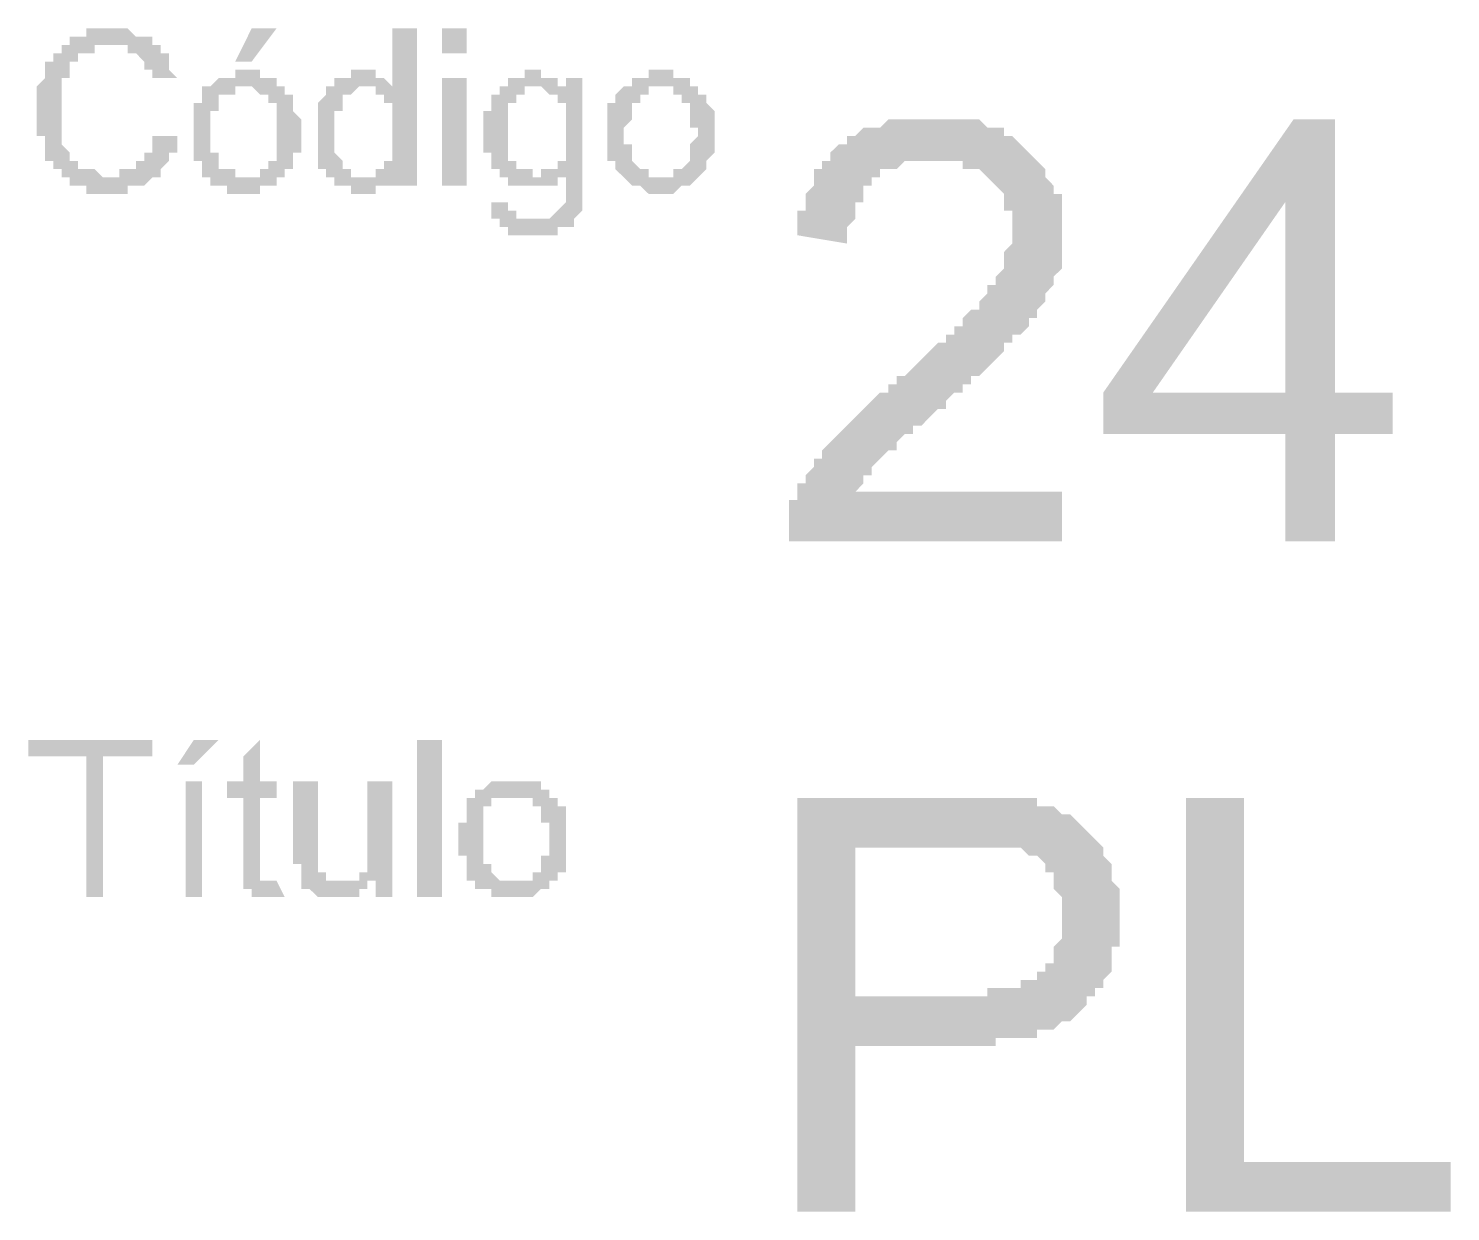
# Model space of a CAD drawing. Header units: inches. Extents: x 17 to 643, y -49 to 16.
# Drawn here: x 624.477 to 625.829, y -49.118 to -47.994 of the extents above; entities that cross this region are included whole.
import ezdxf

# ---------------------------------------------------------------- set-up
doc = ezdxf.new("R2010")
doc.units = ezdxf.units.IN
doc.header["$MEASUREMENT"] = 0
doc.layers.add('PDF_Rellenos sólidos', color=7, linetype='Continuous')

msp = doc.modelspace()

# ---------------------------------------------------------------- hatches: boundary and pattern name
at = {"layer": 'PDF_Rellenos sólidos', "transparency": 33554559}
for points in [[(624.5945, -48.0957), (624.6181, -48.0957), (624.6181, -48.1036), (624.6181, -48.1036), (624.6181, -48.1036), (624.6181, -48.1114), (624.6102, -48.1114), (624.6102, -48.1114), (624.6102, -48.1114), (624.6102, -48.1193), (624.6102, -48.1193), (624.6102, -48.1193), (624.6102, -48.1193), (624.6102, -48.1193), (624.6023, -48.1272), (624.6023, -48.1272), (624.6023, -48.1272), (624.6023, -48.1272), (624.6023, -48.1272), (624.6023, -48.135), (624.5945, -48.135), (624.5945, -48.135), (624.5945, -48.135), (624.5945, -48.135), (624.5945, -48.135), (624.5945, -48.135), (624.5866, -48.1429), (624.5866, -48.1429), (624.5866, -48.1429), (624.5866, -48.1429), (624.5866, -48.1429), (624.5788, -48.1429), (624.5788, -48.1429), (624.5788, -48.1429), (624.5788, -48.1429), (624.5709, -48.1429), (624.5709, -48.1507), (624.5709, -48.1507), (624.5709, -48.1507), (624.563, -48.1507), (624.563, -48.1507), (624.563, -48.1507), (624.5552, -48.1507), (624.5552, -48.1507), (624.5552, -48.1507), (624.5552, -48.1507), (624.5473, -48.1507), (624.5473, -48.1507), (624.5473, -48.1507), (624.5473, -48.1507), (624.5395, -48.1507), (624.5395, -48.1507), (624.5395, -48.1507), (624.5316, -48.1507), (624.5316, -48.1429), (624.5316, -48.1429), (624.5316, -48.1429), (624.5237, -48.1429), (624.5237, -48.1429), (624.5237, -48.1429), (624.5237, -48.1429), (624.5237, -48.1429), (624.5159, -48.1429), (624.5159, -48.1429), (624.5159, -48.1429), (624.5159, -48.135), (624.5159, -48.135), (624.508, -48.135), (624.508, -48.135), (624.508, -48.135), (624.508, -48.135), (624.508, -48.1272), (624.5002, -48.1272), (624.5002, -48.1272), (624.5002, -48.1272), (624.5002, -48.1272), (624.5002, -48.1193), (624.5002, -48.1193), (624.5002, -48.1193), (624.4923, -48.1193), (624.4923, -48.1114), (624.4923, -48.1114), (624.4923, -48.1114), (624.4923, -48.1114), (624.4923, -48.1036), (624.4923, -48.1036), (624.4923, -48.1036), (624.4923, -48.1036), (624.4923, -48.0957), (624.4844, -48.0957), (624.4844, -48.0957), (624.4844, -48.0957), (624.4844, -48.0878), (624.4844, -48.0878), (624.4844, -48.0878), (624.4844, -48.0878), (624.4844, -48.08), (624.4844, -48.08), (624.4844, -48.08), (624.4844, -48.08), (624.4844, -48.0721), (624.4844, -48.0721), (624.4844, -48.0721), (624.4844, -48.0721), (624.4844, -48.0643), (624.4844, -48.0643), (624.4844, -48.0643), (624.4844, -48.0564), (624.4844, -48.0564), (624.4844, -48.0564), (624.4844, -48.0564), (624.4844, -48.0485), (624.4844, -48.0485), (624.4844, -48.0485), (624.4844, -48.0485), (624.4923, -48.0407), (624.4923, -48.0407), (624.4923, -48.0407), (624.4923, -48.0407), (624.4923, -48.0328), (624.4923, -48.0328), (624.4923, -48.0328), (624.4923, -48.0328), (624.4923, -48.0328), (624.4923, -48.025), (624.4923, -48.025), (624.5002, -48.025), (624.5002, -48.025), (624.5002, -48.0171), (624.5002, -48.0171), (624.5002, -48.0171), (624.5002, -48.0171), (624.508, -48.0171), (624.508, -48.0092), (624.508, -48.0092), (624.508, -48.0092), (624.508, -48.0092), (624.5159, -48.0092), (624.5159, -48.0092), (624.5159, -48.0092), (624.5159, -48.0014), (624.5159, -48.0014), (624.5237, -48.0014), (624.5237, -48.0014), (624.5237, -48.0014), (624.5237, -48.0014), (624.5316, -48.0014), (624.5316, -48.0014), (624.5316, -48.0014), (624.5316, -47.9935), (624.5395, -47.9935), (624.5395, -47.9935), (624.5395, -47.9935), (624.5395, -47.9935), (624.5473, -47.9935), (624.5473, -47.9935), (624.5473, -47.9935), (624.5473, -47.9935), (624.5552, -47.9935), (624.5552, -47.9935), (624.5552, -47.9935), (624.5552, -47.9935), (624.563, -47.9935), (624.563, -47.9935), (624.563, -47.9935), (624.563, -47.9935), (624.5709, -47.9935), (624.5709, -47.9935), (624.5709, -47.9935), (624.5709, -47.9935), (624.5788, -48.0014), (624.5788, -48.0014), (624.5788, -48.0014), (624.5788, -48.0014), (624.5866, -48.0014), (624.5866, -48.0014), (624.5866, -48.0014), (624.5866, -48.0014), (624.5945, -48.0014), (624.5945, -48.0092), (624.5945, -48.0092), (624.5945, -48.0092), (624.5945, -48.0092), (624.5945, -48.0092), (624.6023, -48.0092), (624.6023, -48.0092), (624.6023, -48.0171), (624.6023, -48.0171), (624.6023, -48.0171), (624.6023, -48.0171), (624.6102, -48.0171), (624.6102, -48.025), (624.6102, -48.025), (624.6102, -48.025), (624.6102, -48.025), (624.6102, -48.0328), (624.6102, -48.0328), (624.6102, -48.0328), (624.6102, -48.0328), (624.6181, -48.0407), (624.6181, -48.0407), (624.5945, -48.0407), (624.5945, -48.0407), (624.5945, -48.0407), (624.5945, -48.0328), (624.5945, -48.0328), (624.5945, -48.0328), (624.5866, -48.0328), (624.5866, -48.025), (624.5866, -48.025), (624.5866, -48.025), (624.5866, -48.025), (624.5866, -48.025), (624.5788, -48.0171), (624.5788, -48.0171), (624.5788, -48.0171), (624.5788, -48.0171), (624.5788, -48.0171), (624.5788, -48.0171), (624.5709, -48.0171), (624.5709, -48.0171), (624.5709, -48.0171), (624.5709, -48.0092), (624.563, -48.0092), (624.563, -48.0092), (624.563, -48.0092), (624.563, -48.0092), (624.5552, -48.0092), (624.5552, -48.0092), (624.5552, -48.0092), (624.5473, -48.0092), (624.5473, -48.0092), (624.5473, -48.0092), (624.5473, -48.0092), (624.5395, -48.0092), (624.5395, -48.0171), (624.5395, -48.0171), (624.5395, -48.0171), (624.5316, -48.0171), (624.5316, -48.0171), (624.5316, -48.0171), (624.5316, -48.0171), (624.5237, -48.0171), (624.5237, -48.0171), (624.5237, -48.0171), (624.5237, -48.025), (624.5237, -48.025), (624.5237, -48.025), (624.5159, -48.025), (624.5159, -48.025), (624.5159, -48.0328), (624.5159, -48.0328), (624.5159, -48.0328), (624.5159, -48.0328), (624.5159, -48.0407), (624.508, -48.0407), (624.508, -48.0407), (624.508, -48.0407), (624.508, -48.0407), (624.508, -48.0485), (624.508, -48.0485), (624.508, -48.0485), (624.508, -48.0485), (624.508, -48.0564), (624.508, -48.0564), (624.508, -48.0564), (624.508, -48.0564), (624.508, -48.0643), (624.508, -48.0643), (624.508, -48.0643), (624.508, -48.0721), (624.508, -48.0721), (624.508, -48.0721), (624.508, -48.0721), (624.508, -48.08), (624.508, -48.08), (624.508, -48.08), (624.508, -48.0878), (624.508, -48.0878), (624.508, -48.0878), (624.508, -48.0878), (624.508, -48.0957), (624.508, -48.0957), (624.508, -48.0957), (624.508, -48.0957), (624.508, -48.1036), (624.508, -48.1036), (624.508, -48.1036), (624.508, -48.1036), (624.508, -48.1036), (624.5159, -48.1114), (624.5159, -48.1114), (624.5159, -48.1114), (624.5159, -48.1114), (624.5159, -48.1114), (624.5159, -48.1193), (624.5159, -48.1193), (624.5237, -48.1193), (624.5237, -48.1193), (624.5237, -48.1193), (624.5237, -48.1272), (624.5237, -48.1272), (624.5316, -48.1272), (624.5316, -48.1272), (624.5316, -48.1272), (624.5316, -48.1272), (624.5395, -48.1272), (624.5395, -48.1272), (624.5395, -48.1272), (624.5395, -48.1272), (624.5473, -48.135), (624.5473, -48.135), (624.5473, -48.135), (624.5473, -48.135), (624.5552, -48.135), (624.5552, -48.135), (624.5552, -48.135), (624.5552, -48.135), (624.563, -48.135), (624.563, -48.135), (624.563, -48.1272), (624.563, -48.1272), (624.5709, -48.1272), (624.5709, -48.1272), (624.5709, -48.1272), (624.5709, -48.1272), (624.5788, -48.1272), (624.5788, -48.1272), (624.5788, -48.1272), (624.5788, -48.1272), (624.5788, -48.1193), (624.5866, -48.1193), (624.5866, -48.1193), (624.5866, -48.1193), (624.5866, -48.1193), (624.5866, -48.1193), (624.5866, -48.1114), (624.5866, -48.1114), (624.5945, -48.1114), (624.5945, -48.1114), (624.5945, -48.1036), (624.5945, -48.1036), (624.5945, -48.1036), (624.5945, -48.1036), (624.5945, -48.0957), (624.5945, -48.0957), (624.5945, -48.0957), (624.5945, -48.0957)], [(625.4591, -48.4337), (625.4591, -48.4809), (625.1997, -48.4809), (625.1997, -48.473), (625.1997, -48.4651), (625.1997, -48.4573), (625.1997, -48.4573), (625.1997, -48.4494), (625.1997, -48.4416), (625.1997, -48.4416), (625.2076, -48.4416), (625.2076, -48.4337), (625.2076, -48.4258), (625.2154, -48.4258), (625.2154, -48.418), (625.2154, -48.418), (625.2233, -48.4101), (625.2233, -48.4023), (625.2311, -48.4023), (625.2311, -48.3944), (625.2311, -48.3944), (625.239, -48.3865), (625.239, -48.3865), (625.239, -48.3865), (625.2469, -48.3787), (625.2469, -48.3787), (625.2547, -48.3708), (625.2547, -48.3708), (625.2626, -48.363), (625.2626, -48.363), (625.2704, -48.3551), (625.2704, -48.3551), (625.2783, -48.3472), (625.2783, -48.3472), (625.2862, -48.3394), (625.294, -48.3394), (625.294, -48.3315), (625.3019, -48.3315), (625.3019, -48.3237), (625.3097, -48.3237), (625.3176, -48.3158), (625.3255, -48.3079), (625.3255, -48.3079), (625.3333, -48.3001), (625.3333, -48.3001), (625.3412, -48.2922), (625.349, -48.2922), (625.349, -48.2844), (625.3569, -48.2844), (625.3569, -48.2765), (625.3648, -48.2765), (625.3648, -48.2686), (625.3648, -48.2686), (625.3726, -48.2608), (625.3726, -48.2608), (625.3805, -48.2608), (625.3805, -48.2529), (625.3805, -48.2529), (625.3883, -48.2451), (625.3883, -48.2451), (625.3883, -48.2372), (625.3962, -48.2372), (625.3962, -48.2293), (625.4041, -48.2215), (625.4041, -48.2215), (625.4041, -48.2136), (625.4041, -48.2058), (625.4041, -48.2058), (625.4119, -48.1979), (625.4119, -48.1979), (625.4119, -48.19), (625.4119, -48.19), (625.4119, -48.1822), (625.4119, -48.1743), (625.4119, -48.1665), (625.4041, -48.1665), (625.4041, -48.1586), (625.4041, -48.1586), (625.4041, -48.1507), (625.3962, -48.1429), (625.3962, -48.1429), (625.3883, -48.135), (625.3883, -48.135), (625.3883, -48.135), (625.3805, -48.1272), (625.3805, -48.1272), (625.3726, -48.1272), (625.3648, -48.1272), (625.3648, -48.1193), (625.3569, -48.1193), (625.349, -48.1193), (625.349, -48.1193), (625.3412, -48.1193), (625.3333, -48.1193), (625.3255, -48.1193), (625.3255, -48.1193), (625.3176, -48.1193), (625.3097, -48.1193), (625.3097, -48.1193), (625.3019, -48.1272), (625.294, -48.1272), (625.294, -48.1272), (625.2862, -48.1272), (625.2862, -48.135), (625.2783, -48.135), (625.2783, -48.1429), (625.2783, -48.1429), (625.2704, -48.1429), (625.2704, -48.1507), (625.2704, -48.1586), (625.2626, -48.1586), (625.2626, -48.1665), (625.2626, -48.1665), (625.2626, -48.1743), (625.2547, -48.1822), (625.2547, -48.19), (625.2547, -48.19), (625.2547, -48.1979), (625.2076, -48.19), (625.2076, -48.19), (625.2076, -48.1822), (625.2076, -48.1743), (625.2076, -48.1665), (625.2154, -48.1665), (625.2154, -48.1586), (625.2154, -48.1507), (625.2154, -48.1507), (625.2233, -48.1429), (625.2233, -48.135), (625.2233, -48.135), (625.2233, -48.1272), (625.2311, -48.1272), (625.2311, -48.1193), (625.239, -48.1193), (625.239, -48.1114), (625.239, -48.1114), (625.2469, -48.1036), (625.2469, -48.1036), (625.2547, -48.1036), (625.2547, -48.0957), (625.2626, -48.0957), (625.2626, -48.0957), (625.2704, -48.0878), (625.2783, -48.0878), (625.2783, -48.0878), (625.2862, -48.0878), (625.294, -48.08), (625.294, -48.08), (625.3019, -48.08), (625.3097, -48.08), (625.3097, -48.08), (625.3176, -48.08), (625.3255, -48.08), (625.3333, -48.08), (625.3333, -48.08), (625.3412, -48.08), (625.349, -48.08), (625.3569, -48.08), (625.3569, -48.08), (625.3648, -48.08), (625.3726, -48.08), (625.3805, -48.08), (625.3805, -48.08), (625.3883, -48.0878), (625.3883, -48.0878), (625.3962, -48.0878), (625.4041, -48.0878), (625.4041, -48.0957), (625.4119, -48.0957), (625.4119, -48.0957), (625.4198, -48.1036), (625.4198, -48.1036), (625.4276, -48.1114), (625.4276, -48.1114), (625.4276, -48.1114), (625.4355, -48.1193), (625.4355, -48.1193), (625.4434, -48.1272), (625.4434, -48.1272), (625.4434, -48.135), (625.4512, -48.1429), (625.4512, -48.1429), (625.4512, -48.1507), (625.4591, -48.1507), (625.4591, -48.1586), (625.4591, -48.1665), (625.4591, -48.1665), (625.4591, -48.1743), (625.4591, -48.1822), (625.4591, -48.19), (625.4591, -48.19), (625.4591, -48.19), (625.4591, -48.1979), (625.4591, -48.2058), (625.4591, -48.2058), (625.4591, -48.2136), (625.4591, -48.2215), (625.4512, -48.2293), (625.4512, -48.2293), (625.4512, -48.2372), (625.4512, -48.2372), (625.4434, -48.2451), (625.4434, -48.2451), (625.4434, -48.2529), (625.4355, -48.2608), (625.4355, -48.2608), (625.4355, -48.2686), (625.4276, -48.2686), (625.4276, -48.2765), (625.4198, -48.2844), (625.4198, -48.2844), (625.4119, -48.2844), (625.4119, -48.2922), (625.4119, -48.2922), (625.4041, -48.2922), (625.4041, -48.3001), (625.4041, -48.3001), (625.3962, -48.3079), (625.3962, -48.3079), (625.3883, -48.3158), (625.3883, -48.3158), (625.3805, -48.3237), (625.3726, -48.3237), (625.3726, -48.3315), (625.3648, -48.3315), (625.3648, -48.3394), (625.3569, -48.3394), (625.349, -48.3472), (625.349, -48.3551), (625.3412, -48.3551), (625.3333, -48.363), (625.3333, -48.363), (625.3255, -48.3708), (625.3176, -48.3708), (625.3176, -48.3787), (625.3097, -48.3787), (625.3019, -48.3865), (625.3019, -48.3865), (625.3019, -48.3944), (625.294, -48.3944), (625.294, -48.3944), (625.2862, -48.4023), (625.2862, -48.4023), (625.2862, -48.4023), (625.2783, -48.4101), (625.2783, -48.4101), (625.2783, -48.418), (625.2704, -48.418), (625.2704, -48.4258), (625.2626, -48.4337), (625.2626, -48.4337)], [(624.5316, -48.8188), (624.5316, -48.6852), (624.4766, -48.6852), (624.4766, -48.6695), (624.5945, -48.6695), (624.5945, -48.6852), (624.5473, -48.6852), (624.5473, -48.8188)], [(624.7124, -48.8031), (624.7202, -48.8188), (624.7124, -48.8188), (624.7124, -48.8188), (624.7124, -48.8188), (624.7045, -48.8188), (624.7045, -48.8188), (624.7045, -48.8188), (624.7045, -48.8188), (624.6967, -48.8188), (624.6967, -48.8188), (624.6967, -48.8188), (624.6967, -48.8188), (624.6888, -48.8188), (624.6888, -48.8188), (624.6888, -48.8188), (624.6888, -48.8188), (624.6888, -48.811), (624.6809, -48.811), (624.6809, -48.811), (624.6809, -48.811), (624.6809, -48.811), (624.6809, -48.811), (624.6809, -48.8031), (624.6809, -48.8031), (624.6809, -48.8031), (624.6809, -48.8031), (624.6809, -48.8031), (624.6809, -48.7953), (624.6809, -48.7953), (624.6809, -48.7953), (624.6809, -48.7874), (624.6809, -48.7874), (624.6809, -48.7874), (624.6809, -48.7245), (624.6652, -48.7245), (624.6652, -48.7088), (624.6809, -48.7088), (624.6809, -48.6852), (624.6967, -48.6695), (624.6967, -48.7088), (624.7124, -48.7088), (624.7124, -48.7245), (624.6967, -48.7245), (624.6967, -48.7874), (624.6967, -48.7874), (624.6967, -48.7953), (624.6967, -48.7953), (624.6967, -48.7953), (624.6967, -48.7953), (624.6967, -48.7953), (624.6967, -48.8031), (624.6967, -48.8031), (624.7045, -48.8031), (624.7045, -48.8031), (624.7045, -48.8031), (624.7045, -48.8031), (624.7045, -48.8031), (624.7124, -48.8031), (624.7124, -48.8031), (624.7124, -48.8031)], [(624.8067, -48.8188), (624.8067, -48.8031), (624.7988, -48.8031), (624.7988, -48.8031), (624.7988, -48.8031), (624.7988, -48.811), (624.7988, -48.811), (624.791, -48.811), (624.791, -48.811), (624.791, -48.811), (624.791, -48.811), (624.791, -48.8188), (624.7831, -48.8188), (624.7831, -48.8188), (624.7831, -48.8188), (624.7831, -48.8188), (624.7753, -48.8188), (624.7753, -48.8188), (624.7753, -48.8188), (624.7753, -48.8188), (624.7674, -48.8188), (624.7674, -48.8188), (624.7674, -48.8188), (624.7674, -48.8188), (624.7674, -48.8188), (624.7595, -48.8188), (624.7595, -48.8188), (624.7595, -48.8188), (624.7595, -48.8188), (624.7517, -48.8188), (624.7517, -48.8188), (624.7517, -48.8188), (624.7517, -48.8188), (624.7438, -48.811), (624.7438, -48.811), (624.7438, -48.811), (624.7438, -48.811), (624.7438, -48.811), (624.736, -48.811), (624.736, -48.8031), (624.736, -48.8031), (624.736, -48.8031), (624.736, -48.8031), (624.736, -48.8031), (624.736, -48.7953), (624.736, -48.7953), (624.736, -48.7953), (624.736, -48.7953), (624.736, -48.7953), (624.736, -48.7874), (624.7281, -48.7874), (624.7281, -48.7874), (624.7281, -48.7874), (624.7281, -48.7795), (624.7281, -48.7795), (624.7281, -48.7795), (624.7281, -48.7795), (624.7281, -48.7088), (624.7517, -48.7088), (624.7517, -48.7717), (624.7517, -48.7717), (624.7517, -48.7717), (624.7517, -48.7795), (624.7517, -48.7795), (624.7517, -48.7795), (624.7517, -48.7874), (624.7517, -48.7874), (624.7517, -48.7874), (624.7517, -48.7874), (624.7517, -48.7874), (624.7517, -48.7874), (624.7517, -48.7953), (624.7517, -48.7953), (624.7517, -48.7953), (624.7595, -48.7953), (624.7595, -48.7953), (624.7595, -48.8031), (624.7595, -48.8031), (624.7595, -48.8031), (624.7595, -48.8031), (624.7674, -48.8031), (624.7674, -48.8031), (624.7674, -48.8031), (624.7753, -48.8031), (624.7753, -48.8031), (624.7753, -48.8031), (624.7753, -48.8031), (624.7753, -48.8031), (624.7831, -48.8031), (624.7831, -48.8031), (624.7831, -48.8031), (624.7831, -48.8031), (624.791, -48.8031), (624.791, -48.7953), (624.791, -48.7953), (624.791, -48.7953), (624.791, -48.7953), (624.7988, -48.7953), (624.7988, -48.7874), (624.7988, -48.7874), (624.7988, -48.7874), (624.7988, -48.7874), (624.7988, -48.7874), (624.7988, -48.7795), (624.7988, -48.7795), (624.7988, -48.7795), (624.7988, -48.7795), (624.7988, -48.7717), (624.7988, -48.7717), (624.7988, -48.7717), (624.7988, -48.7638), (624.7988, -48.7638), (624.7988, -48.7088), (624.8224, -48.7088), (624.8224, -48.8188)], [(625.577, -49.1175), (625.577, -48.7245), (625.632, -48.7245), (625.632, -49.0704), (625.8285, -49.0704), (625.8285, -49.1175)]]:
    msp.add_hatch(color=256, dxfattribs=at).paths.add_polyline_path(points)
h = msp.add_hatch(color=256, dxfattribs=at)
h.paths.add_polyline_path([(624.6338, -48.0957), (624.6338, -48.0878), (624.6338, -48.0878), (624.6338, -48.0878), (624.6338, -48.08), (624.6338, -48.08), (624.6338, -48.08), (624.6338, -48.08), (624.6338, -48.0721), (624.6338, -48.0721), (624.6338, -48.0721), (624.6338, -48.0643), (624.6338, -48.0643), (624.6338, -48.0643), (624.6416, -48.0643), (624.6416, -48.0643), (624.6416, -48.0564), (624.6416, -48.0564), (624.6416, -48.0564), (624.6416, -48.0564), (624.6416, -48.0564), (624.6416, -48.0485), (624.6495, -48.0485), (624.6495, -48.0485), (624.6495, -48.0485), (624.6495, -48.0485), (624.6495, -48.0485), (624.6495, -48.0485), (624.6574, -48.0407), (624.6574, -48.0407), (624.6574, -48.0407), (624.6574, -48.0407), (624.6574, -48.0407), (624.6652, -48.0407), (624.6652, -48.0407), (624.6652, -48.0407), (624.6652, -48.0407), (624.6731, -48.0407), (624.6731, -48.0328), (624.6731, -48.0328), (624.6731, -48.0328), (624.6809, -48.0328), (624.6809, -48.0328), (624.6809, -48.0328), (624.6888, -48.0328), (624.6888, -48.0328), (624.6888, -48.0328), (624.6888, -48.0328), (624.6967, -48.0328), (624.6967, -48.0407), (624.6967, -48.0407), (624.6967, -48.0407), (624.7045, -48.0407), (624.7045, -48.0407), (624.7045, -48.0407), (624.7045, -48.0407), (624.7124, -48.0407), (624.7124, -48.0407), (624.7124, -48.0407), (624.7124, -48.0485), (624.7124, -48.0485), (624.7202, -48.0485), (624.7202, -48.0485), (624.7202, -48.0485), (624.7202, -48.0485), (624.7202, -48.0564), (624.7202, -48.0564), (624.7281, -48.0564), (624.7281, -48.0564), (624.7281, -48.0564), (624.7281, -48.0643), (624.7281, -48.0643), (624.7281, -48.0643), (624.7281, -48.0643), (624.7281, -48.0721), (624.7281, -48.0721), (624.7281, -48.0721), (624.7281, -48.0721), (624.736, -48.08), (624.736, -48.08), (624.736, -48.08), (624.736, -48.08), (624.736, -48.0878), (624.736, -48.0878), (624.736, -48.0878), (624.736, -48.0878), (624.736, -48.0957), (624.736, -48.0957), (624.736, -48.0957), (624.736, -48.1036), (624.736, -48.1036), (624.736, -48.1036), (624.736, -48.1036), (624.736, -48.1114), (624.7281, -48.1114), (624.7281, -48.1114), (624.7281, -48.1114), (624.7281, -48.1193), (624.7281, -48.1193), (624.7281, -48.1193), (624.7281, -48.1193), (624.7281, -48.1272), (624.7281, -48.1272), (624.7281, -48.1272), (624.7281, -48.1272), (624.7281, -48.1272), (624.7202, -48.1272), (624.7202, -48.135), (624.7202, -48.135), (624.7202, -48.135), (624.7202, -48.135), (624.7124, -48.135), (624.7124, -48.1429), (624.7124, -48.1429), (624.7124, -48.1429), (624.7124, -48.1429), (624.7045, -48.1429), (624.7045, -48.1429), (624.7045, -48.1429), (624.7045, -48.1429), (624.6967, -48.1429), (624.6967, -48.1507), (624.6967, -48.1507), (624.6967, -48.1507), (624.6888, -48.1507), (624.6888, -48.1507), (624.6888, -48.1507), (624.6888, -48.1507), (624.6809, -48.1507), (624.6809, -48.1507), (624.6809, -48.1507), (624.6809, -48.1507), (624.6731, -48.1507), (624.6731, -48.1507), (624.6731, -48.1507), (624.6731, -48.1507), (624.6652, -48.1507), (624.6652, -48.1429), (624.6652, -48.1429), (624.6652, -48.1429), (624.6574, -48.1429), (624.6574, -48.1429), (624.6574, -48.1429), (624.6574, -48.1429), (624.6574, -48.1429), (624.6495, -48.1429), (624.6495, -48.135), (624.6495, -48.135), (624.6495, -48.135), (624.6495, -48.135), (624.6416, -48.135), (624.6416, -48.135), (624.6416, -48.1272), (624.6416, -48.1272), (624.6416, -48.1272), (624.6416, -48.1272), (624.6416, -48.1272), (624.6416, -48.1193), (624.6338, -48.1193), (624.6338, -48.1193), (624.6338, -48.1193), (624.6338, -48.1114), (624.6338, -48.1114), (624.6338, -48.1114), (624.6338, -48.1114), (624.6338, -48.1036), (624.6338, -48.1036), (624.6338, -48.1036), (624.6338, -48.1036), (624.6338, -48.0957), (624.6338, -48.0957), (624.6338, -48.0957), (624.6338, -48.0957)], flags=0)
h.paths.add_polyline_path([(624.6495, -48.0957), (624.6495, -48.0957), (624.6495, -48.0957), (624.6495, -48.1036), (624.6495, -48.1036), (624.6495, -48.1036), (624.6495, -48.1036), (624.6495, -48.1114), (624.6495, -48.1114), (624.6574, -48.1114), (624.6574, -48.1114), (624.6574, -48.1193), (624.6574, -48.1193), (624.6574, -48.1193), (624.6574, -48.1193), (624.6574, -48.1193), (624.6574, -48.1272), (624.6574, -48.1272), (624.6652, -48.1272), (624.6652, -48.1272), (624.6652, -48.1272), (624.6652, -48.1272), (624.6652, -48.1272), (624.6731, -48.1272), (624.6731, -48.135), (624.6731, -48.135), (624.6731, -48.135), (624.6809, -48.135), (624.6809, -48.135), (624.6809, -48.135), (624.6809, -48.135), (624.6888, -48.135), (624.6888, -48.135), (624.6888, -48.135), (624.6888, -48.135), (624.6967, -48.135), (624.6967, -48.135), (624.6967, -48.1272), (624.6967, -48.1272), (624.6967, -48.1272), (624.7045, -48.1272), (624.7045, -48.1272), (624.7045, -48.1272), (624.7045, -48.1272), (624.7045, -48.1193), (624.7045, -48.1193), (624.7124, -48.1193), (624.7124, -48.1193), (624.7124, -48.1193), (624.7124, -48.1114), (624.7124, -48.1114), (624.7124, -48.1114), (624.7124, -48.1114), (624.7124, -48.1036), (624.7124, -48.1036), (624.7124, -48.1036), (624.7124, -48.1036), (624.7124, -48.0957), (624.7124, -48.0957), (624.7124, -48.0957), (624.7124, -48.0878), (624.7124, -48.0878), (624.7124, -48.0878), (624.7124, -48.0878), (624.7124, -48.08), (624.7124, -48.08), (624.7124, -48.08), (624.7124, -48.0721), (624.7124, -48.0721), (624.7124, -48.0721), (624.7124, -48.0721), (624.7124, -48.0721), (624.7124, -48.0643), (624.7124, -48.0643), (624.7045, -48.0643), (624.7045, -48.0643), (624.7045, -48.0643), (624.7045, -48.0564), (624.7045, -48.0564), (624.7045, -48.0564), (624.6967, -48.0564), (624.6967, -48.0564), (624.6967, -48.0564), (624.6967, -48.0564), (624.6888, -48.0485), (624.6888, -48.0485), (624.6888, -48.0485), (624.6888, -48.0485), (624.6809, -48.0485), (624.6809, -48.0485), (624.6809, -48.0485), (624.6809, -48.0485), (624.6731, -48.0485), (624.6731, -48.0485), (624.6731, -48.0564), (624.6731, -48.0564), (624.6731, -48.0564), (624.6652, -48.0564), (624.6652, -48.0564), (624.6652, -48.0564), (624.6652, -48.0564), (624.6574, -48.0564), (624.6574, -48.0643), (624.6574, -48.0643), (624.6574, -48.0643), (624.6574, -48.0643), (624.6574, -48.0643), (624.6574, -48.0721), (624.6574, -48.0721), (624.6574, -48.0721), (624.6495, -48.0721), (624.6495, -48.0721), (624.6495, -48.08), (624.6495, -48.08), (624.6495, -48.08), (624.6495, -48.0878), (624.6495, -48.0878), (624.6495, -48.0878), (624.6495, -48.0957), (624.6495, -48.0957)], flags=0)
h.paths.add_polyline_path([(624.6731, -48.025), (624.6888, -47.9935), (624.7124, -47.9935), (624.6888, -48.025)], flags=0)
h = msp.add_hatch(color=256, dxfattribs=at)
h.paths.add_polyline_path([(624.8224, -48.1429), (624.8224, -48.135), (624.8224, -48.135), (624.8224, -48.135), (624.8224, -48.135), (624.8224, -48.1429), (624.8224, -48.1429), (624.8146, -48.1429), (624.8146, -48.1429), (624.8146, -48.1429), (624.8146, -48.1429), (624.8146, -48.1429), (624.8067, -48.1429), (624.8067, -48.1507), (624.8067, -48.1507), (624.8067, -48.1507), (624.7988, -48.1507), (624.7988, -48.1507), (624.7988, -48.1507), (624.7988, -48.1507), (624.791, -48.1507), (624.791, -48.1507), (624.791, -48.1507), (624.7831, -48.1507), (624.7831, -48.1507), (624.7831, -48.1507), (624.7831, -48.1429), (624.7753, -48.1429), (624.7753, -48.1429), (624.7753, -48.1429), (624.7753, -48.1429), (624.7753, -48.1429), (624.7753, -48.1429), (624.7674, -48.1429), (624.7674, -48.1429), (624.7674, -48.135), (624.7674, -48.135), (624.7674, -48.135), (624.7595, -48.135), (624.7595, -48.135), (624.7595, -48.1272), (624.7595, -48.1272), (624.7595, -48.1272), (624.7595, -48.1272), (624.7517, -48.1272), (624.7517, -48.1193), (624.7517, -48.1193), (624.7517, -48.1193), (624.7517, -48.1193), (624.7517, -48.1114), (624.7517, -48.1114), (624.7517, -48.1114), (624.7517, -48.1114), (624.7517, -48.1036), (624.7517, -48.1036), (624.7517, -48.1036), (624.7517, -48.1036), (624.7517, -48.0957), (624.7517, -48.0957), (624.7517, -48.0957), (624.7517, -48.0957), (624.7517, -48.0878), (624.7517, -48.0878), (624.7517, -48.0878), (624.7517, -48.08), (624.7517, -48.08), (624.7517, -48.08), (624.7517, -48.08), (624.7517, -48.0721), (624.7517, -48.0721), (624.7517, -48.0721), (624.7517, -48.0721), (624.7517, -48.0643), (624.7517, -48.0643), (624.7517, -48.0643), (624.7517, -48.0643), (624.7517, -48.0643), (624.7595, -48.0564), (624.7595, -48.0564), (624.7595, -48.0564), (624.7595, -48.0564), (624.7595, -48.0485), (624.7595, -48.0485), (624.7595, -48.0485), (624.7674, -48.0485), (624.7674, -48.0485), (624.7674, -48.0485), (624.7674, -48.0407), (624.7674, -48.0407), (624.7753, -48.0407), (624.7753, -48.0407), (624.7753, -48.0407), (624.7753, -48.0407), (624.7831, -48.0407), (624.7831, -48.0407), (624.7831, -48.0407), (624.7831, -48.0328), (624.791, -48.0328), (624.791, -48.0328), (624.791, -48.0328), (624.791, -48.0328), (624.791, -48.0328), (624.7988, -48.0328), (624.7988, -48.0328), (624.7988, -48.0328), (624.8067, -48.0328), (624.8067, -48.0407), (624.8067, -48.0407), (624.8067, -48.0407), (624.8067, -48.0407), (624.8146, -48.0407), (624.8146, -48.0407), (624.8146, -48.0407), (624.8146, -48.0407), (624.8224, -48.0485), (624.8224, -48.0485), (624.8224, -48.0485), (624.8224, -48.0485), (624.8224, -48.0485), (624.8224, -47.9935), (624.846, -47.9935), (624.846, -48.1429)], flags=0)
h.paths.add_polyline_path([(624.7674, -48.0957), (624.7674, -48.0957), (624.7674, -48.0957), (624.7674, -48.1036), (624.7674, -48.1036), (624.7674, -48.1036), (624.7674, -48.1036), (624.7674, -48.1114), (624.7674, -48.1114), (624.7674, -48.1114), (624.7674, -48.1114), (624.7753, -48.1193), (624.7753, -48.1193), (624.7753, -48.1193), (624.7753, -48.1193), (624.7753, -48.1193), (624.7753, -48.1272), (624.7753, -48.1272), (624.7753, -48.1272), (624.7831, -48.1272), (624.7831, -48.1272), (624.7831, -48.1272), (624.7831, -48.1272), (624.7831, -48.135), (624.791, -48.135), (624.791, -48.135), (624.791, -48.135), (624.791, -48.135), (624.7988, -48.135), (624.7988, -48.135), (624.7988, -48.135), (624.7988, -48.135), (624.8067, -48.135), (624.8067, -48.135), (624.8067, -48.135), (624.8067, -48.135), (624.8067, -48.1272), (624.8146, -48.1272), (624.8146, -48.1272), (624.8146, -48.1272), (624.8146, -48.1272), (624.8146, -48.1272), (624.8146, -48.1193), (624.8224, -48.1193), (624.8224, -48.1193), (624.8224, -48.1193), (624.8224, -48.1193), (624.8224, -48.1114), (624.8224, -48.1114), (624.8224, -48.1114), (624.8224, -48.1114), (624.8224, -48.1036), (624.8224, -48.1036), (624.8224, -48.1036), (624.8224, -48.1036), (624.8224, -48.0957), (624.8224, -48.0957), (624.8224, -48.0957), (624.8224, -48.0878), (624.8224, -48.0878), (624.8224, -48.0878), (624.8224, -48.0878), (624.8224, -48.08), (624.8224, -48.08), (624.8224, -48.08), (624.8224, -48.0721), (624.8224, -48.0721), (624.8224, -48.0721), (624.8224, -48.0721), (624.8224, -48.0643), (624.8224, -48.0643), (624.8224, -48.0643), (624.8224, -48.0643), (624.8146, -48.0643), (624.8146, -48.0643), (624.8146, -48.0564), (624.8146, -48.0564), (624.8146, -48.0564), (624.8146, -48.0564), (624.8067, -48.0564), (624.8067, -48.0564), (624.8067, -48.0564), (624.8067, -48.0485), (624.7988, -48.0485), (624.7988, -48.0485), (624.7988, -48.0485), (624.7988, -48.0485), (624.791, -48.0485), (624.791, -48.0485), (624.791, -48.0485), (624.791, -48.0485), (624.7831, -48.0564), (624.7831, -48.0564), (624.7831, -48.0564), (624.7831, -48.0564), (624.7831, -48.0564), (624.7753, -48.0564), (624.7753, -48.0564), (624.7753, -48.0643), (624.7753, -48.0643), (624.7753, -48.0643), (624.7753, -48.0643), (624.7753, -48.0643), (624.7753, -48.0721), (624.7674, -48.0721), (624.7674, -48.0721), (624.7674, -48.0721), (624.7674, -48.0721), (624.7674, -48.08), (624.7674, -48.08), (624.7674, -48.08), (624.7674, -48.0878), (624.7674, -48.0878), (624.7674, -48.0878), (624.7674, -48.0957), (624.7674, -48.0957)], flags=0)
h = msp.add_hatch(color=256, dxfattribs=at)
h.paths.add_polyline_path([(624.9167, -48.1586), (624.9325, -48.1586), (624.9325, -48.1586), (624.9325, -48.1665), (624.9325, -48.1665), (624.9325, -48.1665), (624.9325, -48.1665), (624.9403, -48.1665), (624.9403, -48.1665), (624.9403, -48.1743), (624.9403, -48.1743), (624.9403, -48.1743), (624.9482, -48.1743), (624.9482, -48.1743), (624.9482, -48.1743), (624.9482, -48.1743), (624.956, -48.1743), (624.956, -48.1743), (624.956, -48.1743), (624.956, -48.1743), (624.9639, -48.1743), (624.9639, -48.1743), (624.9639, -48.1743), (624.9718, -48.1743), (624.9718, -48.1743), (624.9718, -48.1743), (624.9718, -48.1743), (624.9718, -48.1743), (624.9796, -48.1665), (624.9796, -48.1665), (624.9796, -48.1665), (624.9796, -48.1665), (624.9796, -48.1665), (624.9796, -48.1665), (624.9875, -48.1586), (624.9875, -48.1586), (624.9875, -48.1586), (624.9875, -48.1586), (624.9875, -48.1586), (624.9875, -48.1507), (624.9875, -48.1507), (624.9875, -48.1507), (624.9875, -48.1507), (624.9875, -48.1429), (624.9875, -48.1429), (624.9875, -48.1429), (624.9875, -48.1429), (624.9875, -48.135), (624.9875, -48.135), (624.9875, -48.135), (624.9875, -48.135), (624.9875, -48.135), (624.9796, -48.135), (624.9796, -48.135), (624.9796, -48.1429), (624.9796, -48.1429), (624.9796, -48.1429), (624.9718, -48.1429), (624.9718, -48.1429), (624.9718, -48.1429), (624.9718, -48.1429), (624.9639, -48.1429), (624.9639, -48.1429), (624.9639, -48.1429), (624.9639, -48.1429), (624.956, -48.1429), (624.956, -48.1429), (624.956, -48.1429), (624.956, -48.1429), (624.9482, -48.1429), (624.9482, -48.1429), (624.9482, -48.1429), (624.9482, -48.1429), (624.9403, -48.1429), (624.9403, -48.1429), (624.9403, -48.1429), (624.9403, -48.1429), (624.9325, -48.1429), (624.9325, -48.1429), (624.9325, -48.1429), (624.9325, -48.135), (624.9325, -48.135), (624.9246, -48.135), (624.9246, -48.135), (624.9246, -48.135), (624.9246, -48.135), (624.9246, -48.1272), (624.9246, -48.1272), (624.9167, -48.1272), (624.9167, -48.1272), (624.9167, -48.1272), (624.9167, -48.1193), (624.9167, -48.1193), (624.9167, -48.1193), (624.9167, -48.1193), (624.9167, -48.1114), (624.9167, -48.1114), (624.9167, -48.1114), (624.9089, -48.1114), (624.9089, -48.1036), (624.9089, -48.1036), (624.9089, -48.1036), (624.9089, -48.1036), (624.9089, -48.0957), (624.9089, -48.0957), (624.9089, -48.0957), (624.9089, -48.0878), (624.9089, -48.0878), (624.9089, -48.0878), (624.9089, -48.0878), (624.9089, -48.08), (624.9089, -48.08), (624.9089, -48.08), (624.9089, -48.08), (624.9089, -48.0721), (624.9167, -48.0721), (624.9167, -48.0721), (624.9167, -48.0721), (624.9167, -48.0643), (624.9167, -48.0643), (624.9167, -48.0643), (624.9167, -48.0643), (624.9167, -48.0643), (624.9167, -48.0564), (624.9167, -48.0564), (624.9167, -48.0564), (624.9246, -48.0564), (624.9246, -48.0485), (624.9246, -48.0485), (624.9246, -48.0485), (624.9246, -48.0485), (624.9246, -48.0485), (624.9325, -48.0485), (624.9325, -48.0407), (624.9325, -48.0407), (624.9325, -48.0407), (624.9325, -48.0407), (624.9403, -48.0407), (624.9403, -48.0407), (624.9403, -48.0407), (624.9403, -48.0407), (624.9482, -48.0407), (624.9482, -48.0328), (624.9482, -48.0328), (624.9482, -48.0328), (624.956, -48.0328), (624.956, -48.0328), (624.956, -48.0328), (624.956, -48.0328), (624.9639, -48.0328), (624.9639, -48.0328), (624.9639, -48.0328), (624.9639, -48.0407), (624.9718, -48.0407), (624.9718, -48.0407), (624.9718, -48.0407), (624.9718, -48.0407), (624.9796, -48.0407), (624.9796, -48.0407), (624.9796, -48.0407), (624.9796, -48.0407), (624.9796, -48.0485), (624.9875, -48.0485), (624.9875, -48.0485), (624.9875, -48.0485), (624.9875, -48.0485), (624.9875, -48.0407), (625.0032, -48.0407), (625.0032, -48.135), (625.0032, -48.135), (625.0032, -48.135), (625.0032, -48.1429), (625.0032, -48.1429), (625.0032, -48.1429), (625.0032, -48.1507), (625.0032, -48.1507), (625.0032, -48.1507), (625.0032, -48.1507), (625.0032, -48.1586), (625.0032, -48.1586), (625.0032, -48.1586), (625.0032, -48.1586), (625.0032, -48.1665), (625.0032, -48.1665), (625.0032, -48.1665), (625.0032, -48.1665), (625.0032, -48.1665), (625.0032, -48.1665), (624.9953, -48.1743), (624.9953, -48.1743), (624.9953, -48.1743), (624.9953, -48.1743), (624.9953, -48.1743), (624.9953, -48.1822), (624.9875, -48.1822), (624.9875, -48.1822), (624.9875, -48.1822), (624.9875, -48.1822), (624.9875, -48.1822), (624.9796, -48.1822), (624.9796, -48.1822), (624.9796, -48.19), (624.9796, -48.19), (624.9796, -48.19), (624.9718, -48.19), (624.9718, -48.19), (624.9718, -48.19), (624.9639, -48.19), (624.9639, -48.19), (624.9639, -48.19), (624.9639, -48.19), (624.956, -48.19), (624.956, -48.19), (624.956, -48.19), (624.956, -48.19), (624.9482, -48.19), (624.9482, -48.19), (624.9482, -48.19), (624.9403, -48.19), (624.9403, -48.19), (624.9403, -48.19), (624.9403, -48.19), (624.9325, -48.19), (624.9325, -48.19), (624.9325, -48.1822), (624.9325, -48.1822), (624.9325, -48.1822), (624.9246, -48.1822), (624.9246, -48.1822), (624.9246, -48.1822), (624.9246, -48.1822), (624.9246, -48.1743), (624.9167, -48.1743), (624.9167, -48.1743), (624.9167, -48.1743), (624.9167, -48.1743), (624.9167, -48.1665), (624.9167, -48.1665), (624.9167, -48.1665), (624.9167, -48.1665), (624.9167, -48.1586), (624.9167, -48.1586), (624.9167, -48.1586), (624.9167, -48.1586)], flags=0)
h.paths.add_polyline_path([(624.9325, -48.0878), (624.9325, -48.0957), (624.9325, -48.0957), (624.9325, -48.0957), (624.9325, -48.1036), (624.9325, -48.1036), (624.9325, -48.1036), (624.9325, -48.1036), (624.9325, -48.1114), (624.9325, -48.1114), (624.9325, -48.1114), (624.9325, -48.1114), (624.9325, -48.1193), (624.9325, -48.1193), (624.9325, -48.1193), (624.9403, -48.1193), (624.9403, -48.1193), (624.9403, -48.1193), (624.9403, -48.1272), (624.9403, -48.1272), (624.9403, -48.1272), (624.9482, -48.1272), (624.9482, -48.1272), (624.9482, -48.1272), (624.9482, -48.1272), (624.956, -48.1272), (624.956, -48.1272), (624.956, -48.135), (624.956, -48.135), (624.9639, -48.135), (624.9639, -48.1272), (624.9639, -48.1272), (624.9639, -48.1272), (624.9718, -48.1272), (624.9718, -48.1272), (624.9718, -48.1272), (624.9718, -48.1272), (624.9796, -48.1272), (624.9796, -48.1272), (624.9796, -48.1193), (624.9796, -48.1193), (624.9796, -48.1193), (624.9796, -48.1193), (624.9796, -48.1193), (624.9875, -48.1193), (624.9875, -48.1114), (624.9875, -48.1114), (624.9875, -48.1114), (624.9875, -48.1114), (624.9875, -48.1036), (624.9875, -48.1036), (624.9875, -48.1036), (624.9875, -48.1036), (624.9875, -48.0957), (624.9875, -48.0957), (624.9875, -48.0957), (624.9875, -48.0878), (624.9875, -48.0878), (624.9875, -48.0878), (624.9875, -48.08), (624.9875, -48.08), (624.9875, -48.08), (624.9875, -48.08), (624.9875, -48.0721), (624.9875, -48.0721), (624.9875, -48.0721), (624.9875, -48.0721), (624.9875, -48.0643), (624.9875, -48.0643), (624.9796, -48.0643), (624.9796, -48.0643), (624.9796, -48.0643), (624.9796, -48.0643), (624.9796, -48.0564), (624.9796, -48.0564), (624.9718, -48.0564), (624.9718, -48.0564), (624.9718, -48.0564), (624.9718, -48.0564), (624.9718, -48.0564), (624.9639, -48.0485), (624.9639, -48.0485), (624.9639, -48.0485), (624.9639, -48.0485), (624.956, -48.0485), (624.956, -48.0485), (624.956, -48.0485), (624.956, -48.0485), (624.9482, -48.0485), (624.9482, -48.0564), (624.9482, -48.0564), (624.9482, -48.0564), (624.9403, -48.0564), (624.9403, -48.0564), (624.9403, -48.0564), (624.9403, -48.0564), (624.9403, -48.0643), (624.9403, -48.0643), (624.9325, -48.0643), (624.9325, -48.0643), (624.9325, -48.0643), (624.9325, -48.0721), (624.9325, -48.0721), (624.9325, -48.0721), (624.9325, -48.0721), (624.9325, -48.0721), (624.9325, -48.08), (624.9325, -48.08), (624.9325, -48.08), (624.9325, -48.0878), (624.9325, -48.0878), (624.9325, -48.0878), (624.9325, -48.0878)], flags=0)
h = msp.add_hatch(color=256, dxfattribs=at)
h.paths.add_polyline_path([(625.0268, -48.0957), (625.0268, -48.0878), (625.0268, -48.0878), (625.0268, -48.0878), (625.0268, -48.08), (625.0268, -48.08), (625.0268, -48.08), (625.0268, -48.08), (625.0268, -48.0721), (625.0268, -48.0721), (625.0268, -48.0721), (625.0268, -48.0643), (625.0346, -48.0643), (625.0346, -48.0643), (625.0346, -48.0643), (625.0346, -48.0643), (625.0346, -48.0564), (625.0346, -48.0564), (625.0346, -48.0564), (625.0346, -48.0564), (625.0346, -48.0564), (625.0425, -48.0485), (625.0425, -48.0485), (625.0425, -48.0485), (625.0425, -48.0485), (625.0425, -48.0485), (625.0425, -48.0485), (625.0504, -48.0485), (625.0504, -48.0407), (625.0504, -48.0407), (625.0504, -48.0407), (625.0504, -48.0407), (625.0582, -48.0407), (625.0582, -48.0407), (625.0582, -48.0407), (625.0582, -48.0407), (625.0661, -48.0407), (625.0661, -48.0407), (625.0661, -48.0328), (625.0661, -48.0328), (625.0739, -48.0328), (625.0739, -48.0328), (625.0739, -48.0328), (625.0739, -48.0328), (625.0818, -48.0328), (625.0818, -48.0328), (625.0818, -48.0328), (625.0897, -48.0328), (625.0897, -48.0328), (625.0897, -48.0407), (625.0897, -48.0407), (625.0975, -48.0407), (625.0975, -48.0407), (625.0975, -48.0407), (625.0975, -48.0407), (625.1054, -48.0407), (625.1054, -48.0407), (625.1054, -48.0407), (625.1054, -48.0407), (625.1054, -48.0485), (625.1132, -48.0485), (625.1132, -48.0485), (625.1132, -48.0485), (625.1132, -48.0485), (625.1132, -48.0485), (625.1132, -48.0564), (625.1211, -48.0564), (625.1211, -48.0564), (625.1211, -48.0564), (625.1211, -48.0564), (625.1211, -48.0643), (625.1211, -48.0643), (625.1211, -48.0643), (625.1211, -48.0643), (625.129, -48.0721), (625.129, -48.0721), (625.129, -48.0721), (625.129, -48.0721), (625.129, -48.08), (625.129, -48.08), (625.129, -48.08), (625.129, -48.08), (625.129, -48.0878), (625.129, -48.0878), (625.129, -48.0878), (625.129, -48.0878), (625.129, -48.0957), (625.129, -48.0957), (625.129, -48.0957), (625.129, -48.1036), (625.129, -48.1036), (625.129, -48.1036), (625.129, -48.1036), (625.129, -48.1114), (625.129, -48.1114), (625.129, -48.1114), (625.129, -48.1114), (625.1211, -48.1193), (625.1211, -48.1193), (625.1211, -48.1193), (625.1211, -48.1193), (625.1211, -48.1272), (625.1211, -48.1272), (625.1211, -48.1272), (625.1211, -48.1272), (625.1211, -48.1272), (625.1211, -48.1272), (625.1132, -48.135), (625.1132, -48.135), (625.1132, -48.135), (625.1132, -48.135), (625.1132, -48.135), (625.1054, -48.1429), (625.1054, -48.1429), (625.1054, -48.1429), (625.1054, -48.1429), (625.1054, -48.1429), (625.0975, -48.1429), (625.0975, -48.1429), (625.0975, -48.1429), (625.0975, -48.1429), (625.0897, -48.1507), (625.0897, -48.1507), (625.0897, -48.1507), (625.0897, -48.1507), (625.0818, -48.1507), (625.0818, -48.1507), (625.0818, -48.1507), (625.0818, -48.1507), (625.0739, -48.1507), (625.0739, -48.1507), (625.0739, -48.1507), (625.0739, -48.1507), (625.0661, -48.1507), (625.0661, -48.1507), (625.0661, -48.1507), (625.0661, -48.1507), (625.0582, -48.1429), (625.0582, -48.1429), (625.0582, -48.1429), (625.0582, -48.1429), (625.0504, -48.1429), (625.0504, -48.1429), (625.0504, -48.1429), (625.0504, -48.1429), (625.0504, -48.1429), (625.0425, -48.135), (625.0425, -48.135), (625.0425, -48.135), (625.0425, -48.135), (625.0425, -48.135), (625.0425, -48.135), (625.0346, -48.1272), (625.0346, -48.1272), (625.0346, -48.1272), (625.0346, -48.1272), (625.0346, -48.1272), (625.0346, -48.1193), (625.0346, -48.1193), (625.0346, -48.1193), (625.0268, -48.1193), (625.0268, -48.1114), (625.0268, -48.1114), (625.0268, -48.1114), (625.0268, -48.1114), (625.0268, -48.1036), (625.0268, -48.1036), (625.0268, -48.1036), (625.0268, -48.1036), (625.0268, -48.0957), (625.0268, -48.0957), (625.0268, -48.0957), (625.0268, -48.0957)], flags=0)
h.paths.add_polyline_path([(625.0425, -48.0957), (625.0425, -48.0957), (625.0425, -48.0957), (625.0425, -48.1036), (625.0425, -48.1036), (625.0504, -48.1036), (625.0504, -48.1036), (625.0504, -48.1114), (625.0504, -48.1114), (625.0504, -48.1114), (625.0504, -48.1114), (625.0504, -48.1193), (625.0504, -48.1193), (625.0504, -48.1193), (625.0504, -48.1193), (625.0504, -48.1193), (625.0582, -48.1272), (625.0582, -48.1272), (625.0582, -48.1272), (625.0582, -48.1272), (625.0582, -48.1272), (625.0582, -48.1272), (625.0661, -48.1272), (625.0661, -48.1272), (625.0661, -48.135), (625.0661, -48.135), (625.0739, -48.135), (625.0739, -48.135), (625.0739, -48.135), (625.0739, -48.135), (625.0739, -48.135), (625.0818, -48.135), (625.0818, -48.135), (625.0818, -48.135), (625.0897, -48.135), (625.0897, -48.135), (625.0897, -48.135), (625.0897, -48.1272), (625.0897, -48.1272), (625.0975, -48.1272), (625.0975, -48.1272), (625.0975, -48.1272), (625.0975, -48.1272), (625.0975, -48.1272), (625.1054, -48.1193), (625.1054, -48.1193), (625.1054, -48.1193), (625.1054, -48.1193), (625.1054, -48.1193), (625.1054, -48.1114), (625.1054, -48.1114), (625.1054, -48.1114), (625.1054, -48.1114), (625.1054, -48.1036), (625.1054, -48.1036), (625.1054, -48.1036), (625.1054, -48.1036), (625.1132, -48.0957), (625.1132, -48.0957), (625.1132, -48.0957), (625.1132, -48.0878), (625.1132, -48.0878), (625.1132, -48.0878), (625.1054, -48.0878), (625.1054, -48.08), (625.1054, -48.08), (625.1054, -48.08), (625.1054, -48.0721), (625.1054, -48.0721), (625.1054, -48.0721), (625.1054, -48.0721), (625.1054, -48.0721), (625.1054, -48.0643), (625.1054, -48.0643), (625.1054, -48.0643), (625.0975, -48.0643), (625.0975, -48.0643), (625.0975, -48.0564), (625.0975, -48.0564), (625.0975, -48.0564), (625.0975, -48.0564), (625.0897, -48.0564), (625.0897, -48.0564), (625.0897, -48.0564), (625.0897, -48.0485), (625.0818, -48.0485), (625.0818, -48.0485), (625.0818, -48.0485), (625.0818, -48.0485), (625.0739, -48.0485), (625.0739, -48.0485), (625.0739, -48.0485), (625.0739, -48.0485), (625.0661, -48.0485), (625.0661, -48.0564), (625.0661, -48.0564), (625.0661, -48.0564), (625.0661, -48.0564), (625.0582, -48.0564), (625.0582, -48.0564), (625.0582, -48.0564), (625.0582, -48.0564), (625.0582, -48.0643), (625.0504, -48.0643), (625.0504, -48.0643), (625.0504, -48.0643), (625.0504, -48.0643), (625.0504, -48.0721), (625.0504, -48.0721), (625.0504, -48.0721), (625.0504, -48.0721), (625.0504, -48.0721), (625.0504, -48.08), (625.0504, -48.08), (625.0504, -48.08), (625.0425, -48.0878), (625.0425, -48.0878), (625.0425, -48.0878), (625.0425, -48.0957), (625.0425, -48.0957)], flags=0)
h = msp.add_hatch(color=256, dxfattribs=at)
h.paths.add_polyline_path([(625.6713, -48.4809), (625.6713, -48.3787), (625.4984, -48.3787), (625.4984, -48.3394), (625.6792, -48.08), (625.7185, -48.08), (625.7185, -48.3394), (625.7735, -48.3394), (625.7735, -48.3787), (625.7185, -48.3787), (625.7185, -48.4809)], flags=0)
h.paths.add_polyline_path([(625.6713, -48.3394), (625.6713, -48.1586), (625.5455, -48.3394)], flags=0)
h = msp.add_hatch(color=256, dxfattribs=at)
h.paths.add_polyline_path([(624.8853, -48.7638), (624.8853, -48.7638), (624.8853, -48.756), (624.8853, -48.756), (624.8853, -48.756), (624.8853, -48.7481), (624.8853, -48.7481), (624.8853, -48.7481), (624.8932, -48.7481), (624.8932, -48.7402), (624.8932, -48.7402), (624.8932, -48.7402), (624.8932, -48.7402), (624.8932, -48.7324), (624.8932, -48.7324), (624.8932, -48.7324), (624.8932, -48.7324), (624.8932, -48.7245), (624.8932, -48.7245), (624.901, -48.7245), (624.901, -48.7245), (624.901, -48.7245), (624.901, -48.7245), (624.901, -48.7167), (624.901, -48.7167), (624.901, -48.7167), (624.9089, -48.7167), (624.9089, -48.7167), (624.9089, -48.7167), (624.9089, -48.7167), (624.9089, -48.7167), (624.9167, -48.7088), (624.9167, -48.7088), (624.9167, -48.7088), (624.9167, -48.7088), (624.9246, -48.7088), (624.9246, -48.7088), (624.9246, -48.7088), (624.9246, -48.7088), (624.9325, -48.7088), (624.9325, -48.7088), (624.9325, -48.7088), (624.9325, -48.7088), (624.9403, -48.7088), (624.9403, -48.7088), (624.9403, -48.7088), (624.9482, -48.7088), (624.9482, -48.7088), (624.9482, -48.7088), (624.9482, -48.7088), (624.956, -48.7088), (624.956, -48.7088), (624.956, -48.7088), (624.956, -48.7088), (624.9639, -48.7088), (624.9639, -48.7088), (624.9639, -48.7167), (624.9639, -48.7167), (624.9639, -48.7167), (624.9718, -48.7167), (624.9718, -48.7167), (624.9718, -48.7167), (624.9718, -48.7167), (624.9718, -48.7245), (624.9796, -48.7245), (624.9796, -48.7245), (624.9796, -48.7245), (624.9796, -48.7245), (624.9796, -48.7324), (624.9796, -48.7324), (624.9796, -48.7324), (624.9796, -48.7324), (624.9875, -48.7324), (624.9875, -48.7402), (624.9875, -48.7402), (624.9875, -48.7402), (624.9875, -48.7402), (624.9875, -48.7481), (624.9875, -48.7481), (624.9875, -48.7481), (624.9875, -48.7481), (624.9875, -48.756), (624.9875, -48.756), (624.9875, -48.756), (624.9875, -48.7638), (624.9875, -48.7638), (624.9875, -48.7638), (624.9875, -48.7638), (624.9875, -48.7717), (624.9875, -48.7717), (624.9875, -48.7717), (624.9875, -48.7795), (624.9875, -48.7795), (624.9875, -48.7795), (624.9875, -48.7795), (624.9875, -48.7874), (624.9875, -48.7874), (624.9875, -48.7874), (624.9875, -48.7874), (624.9875, -48.7874), (624.9875, -48.7953), (624.9796, -48.7953), (624.9796, -48.7953), (624.9796, -48.7953), (624.9796, -48.7953), (624.9796, -48.8031), (624.9796, -48.8031), (624.9796, -48.8031), (624.9718, -48.8031), (624.9718, -48.8031), (624.9718, -48.811), (624.9718, -48.811), (624.9718, -48.811), (624.9639, -48.811), (624.9639, -48.811), (624.9639, -48.811), (624.9639, -48.811), (624.9639, -48.811), (624.956, -48.8188), (624.956, -48.8188), (624.956, -48.8188), (624.956, -48.8188), (624.9482, -48.8188), (624.9482, -48.8188), (624.9482, -48.8188), (624.9482, -48.8188), (624.9403, -48.8188), (624.9403, -48.8188), (624.9403, -48.8188), (624.9403, -48.8188), (624.9325, -48.8188), (624.9325, -48.8188), (624.9325, -48.8188), (624.9325, -48.8188), (624.9246, -48.8188), (624.9246, -48.8188), (624.9246, -48.8188), (624.9246, -48.8188), (624.9167, -48.8188), (624.9167, -48.8188), (624.9167, -48.8188), (624.9167, -48.811), (624.9089, -48.811), (624.9089, -48.811), (624.9089, -48.811), (624.9089, -48.811), (624.9089, -48.811), (624.901, -48.811), (624.901, -48.8031), (624.901, -48.8031), (624.901, -48.8031), (624.901, -48.8031), (624.901, -48.8031), (624.8932, -48.8031), (624.8932, -48.7953), (624.8932, -48.7953), (624.8932, -48.7953), (624.8932, -48.7953), (624.8932, -48.7874), (624.8932, -48.7874), (624.8932, -48.7874), (624.8932, -48.7874), (624.8932, -48.7874), (624.8932, -48.7795), (624.8853, -48.7795), (624.8853, -48.7795), (624.8853, -48.7717), (624.8853, -48.7717), (624.8853, -48.7717), (624.8853, -48.7717), (624.8853, -48.7638), (624.8853, -48.7638), (624.8853, -48.7638)], flags=0)
h.paths.add_polyline_path([(624.9089, -48.7638), (624.9089, -48.7638), (624.9089, -48.7717), (624.9089, -48.7717), (624.9089, -48.7717), (624.9089, -48.7717), (624.9089, -48.7795), (624.9089, -48.7795), (624.9089, -48.7795), (624.9089, -48.7795), (624.9089, -48.7874), (624.9089, -48.7874), (624.9089, -48.7874), (624.9089, -48.7874), (624.9167, -48.7874), (624.9167, -48.7953), (624.9167, -48.7953), (624.9167, -48.7953), (624.9167, -48.7953), (624.9167, -48.7953), (624.9167, -48.7953), (624.9246, -48.8031), (624.9246, -48.8031), (624.9246, -48.8031), (624.9246, -48.8031), (624.9325, -48.8031), (624.9325, -48.8031), (624.9325, -48.8031), (624.9325, -48.8031), (624.9403, -48.8031), (624.9403, -48.8031), (624.9403, -48.8031), (624.9403, -48.8031), (624.9482, -48.8031), (624.9482, -48.8031), (624.9482, -48.8031), (624.9482, -48.8031), (624.9482, -48.8031), (624.956, -48.8031), (624.956, -48.8031), (624.956, -48.7953), (624.956, -48.7953), (624.9639, -48.7953), (624.9639, -48.7953), (624.9639, -48.7953), (624.9639, -48.7953), (624.9639, -48.7874), (624.9639, -48.7874), (624.9639, -48.7874), (624.9639, -48.7874), (624.9639, -48.7795), (624.9639, -48.7795), (624.9718, -48.7795), (624.9718, -48.7795), (624.9718, -48.7717), (624.9718, -48.7717), (624.9718, -48.7717), (624.9718, -48.7717), (624.9718, -48.7638), (624.9718, -48.7638), (624.9718, -48.7638), (624.9718, -48.7638), (624.9718, -48.756), (624.9718, -48.756), (624.9718, -48.756), (624.9718, -48.7481), (624.9718, -48.7481), (624.9718, -48.7481), (624.9639, -48.7481), (624.9639, -48.7402), (624.9639, -48.7402), (624.9639, -48.7402), (624.9639, -48.7402), (624.9639, -48.7324), (624.9639, -48.7324), (624.9639, -48.7324), (624.9639, -48.7324), (624.956, -48.7324), (624.956, -48.7324), (624.956, -48.7245), (624.956, -48.7245), (624.956, -48.7245), (624.9482, -48.7245), (624.9482, -48.7245), (624.9482, -48.7245), (624.9482, -48.7245), (624.9403, -48.7245), (624.9403, -48.7245), (624.9403, -48.7245), (624.9403, -48.7245), (624.9325, -48.7245), (624.9325, -48.7245), (624.9325, -48.7245), (624.9325, -48.7245), (624.9246, -48.7245), (624.9246, -48.7245), (624.9246, -48.7245), (624.9246, -48.7245), (624.9246, -48.7245), (624.9167, -48.7245), (624.9167, -48.7324), (624.9167, -48.7324), (624.9167, -48.7324), (624.9167, -48.7324), (624.9167, -48.7324), (624.9089, -48.7324), (624.9089, -48.7402), (624.9089, -48.7402), (624.9089, -48.7402), (624.9089, -48.7402), (624.9089, -48.7481), (624.9089, -48.7481), (624.9089, -48.7481), (624.9089, -48.7481), (624.9089, -48.756), (624.9089, -48.756), (624.9089, -48.756), (624.9089, -48.7638), (624.9089, -48.7638), (624.9089, -48.7638)], flags=0)
h = msp.add_hatch(color=256, dxfattribs=at)
h.paths.add_polyline_path([(625.2076, -49.1175), (625.2076, -48.7245), (625.3569, -48.7245), (625.3648, -48.7245), (625.3726, -48.7245), (625.3805, -48.7245), (625.3883, -48.7245), (625.3962, -48.7245), (625.3962, -48.7245), (625.4041, -48.7245), (625.4041, -48.7245), (625.4119, -48.7245), (625.4198, -48.7245), (625.4198, -48.7245), (625.4276, -48.7245), (625.4355, -48.7245), (625.4355, -48.7324), (625.4434, -48.7324), (625.4512, -48.7324), (625.4512, -48.7324), (625.4591, -48.7402), (625.4591, -48.7402), (625.4669, -48.7402), (625.4669, -48.7402), (625.4748, -48.7481), (625.4748, -48.7481), (625.4827, -48.756), (625.4827, -48.756), (625.4905, -48.7638), (625.4905, -48.7638), (625.4984, -48.7717), (625.4984, -48.7795), (625.4984, -48.7795), (625.4984, -48.7795), (625.5062, -48.7874), (625.5062, -48.7953), (625.5062, -48.7953), (625.5062, -48.8031), (625.5141, -48.811), (625.5141, -48.811), (625.5141, -48.8188), (625.5141, -48.8267), (625.5141, -48.8267), (625.5141, -48.8346), (625.5141, -48.8346), (625.5141, -48.8424), (625.5141, -48.8503), (625.5141, -48.8503), (625.5141, -48.8581), (625.5141, -48.866), (625.5062, -48.866), (625.5062, -48.8739), (625.5062, -48.8817), (625.5062, -48.8817), (625.5062, -48.8896), (625.4984, -48.8974), (625.4984, -48.8974), (625.4984, -48.9053), (625.4905, -48.9053), (625.4905, -48.9132), (625.4827, -48.9132), (625.4827, -48.921), (625.4827, -48.921), (625.4748, -48.9289), (625.4748, -48.9289), (625.4748, -48.9289), (625.4669, -48.9367), (625.4669, -48.9367), (625.4591, -48.9367), (625.4591, -48.9367), (625.4512, -48.9446), (625.4512, -48.9446), (625.4434, -48.9446), (625.4355, -48.9446), (625.4355, -48.9525), (625.4276, -48.9525), (625.4198, -48.9525), (625.4198, -48.9525), (625.4119, -48.9525), (625.4041, -48.9525), (625.3962, -48.9525), (625.3962, -48.9603), (625.3883, -48.9603), (625.3805, -48.9603), (625.3726, -48.9603), (625.3648, -48.9603), (625.3648, -48.9603), (625.2626, -48.9603), (625.2626, -49.1175)], flags=0)
h.paths.add_polyline_path([(625.2626, -48.9132), (625.3648, -48.9132), (625.3726, -48.9132), (625.3805, -48.9132), (625.3883, -48.9132), (625.3883, -48.9053), (625.3962, -48.9053), (625.4041, -48.9053), (625.4119, -48.9053), (625.4119, -48.9053), (625.4198, -48.9053), (625.4198, -48.8974), (625.4276, -48.8974), (625.4276, -48.8974), (625.4355, -48.8974), (625.4355, -48.8896), (625.4355, -48.8896), (625.4434, -48.8896), (625.4434, -48.8817), (625.4512, -48.8817), (625.4512, -48.8739), (625.4512, -48.8739), (625.4512, -48.866), (625.4591, -48.8581), (625.4591, -48.8581), (625.4591, -48.8503), (625.4591, -48.8424), (625.4591, -48.8346), (625.4591, -48.8346), (625.4591, -48.8346), (625.4591, -48.8267), (625.4591, -48.8188), (625.4591, -48.8188), (625.4512, -48.811), (625.4512, -48.8031), (625.4512, -48.8031), (625.4512, -48.7953), (625.4434, -48.7953), (625.4434, -48.7874), (625.4434, -48.7874), (625.4355, -48.7795), (625.4276, -48.7795), (625.4276, -48.7795), (625.4198, -48.7717), (625.4198, -48.7717), (625.4119, -48.7717), (625.4119, -48.7717), (625.4041, -48.7717), (625.4041, -48.7717), (625.3962, -48.7717), (625.3883, -48.7717), (625.3883, -48.7717), (625.3805, -48.7717), (625.3726, -48.7717), (625.3648, -48.7717), (625.2626, -48.7717)], flags=0)

# ---------------------------------------------------------------- linework, layer by layer
at = {"layer": 'PDF_Rellenos sólidos', "lineweight": 13, "transparency": 33554559}
for points in [[(624.8696, -48.0171), (624.8696, -47.9935), (624.8932, -48.0171), (624.8932, -47.9935)], [(624.8696, -48.1429), (624.8696, -48.0407), (624.8932, -48.1429), (624.8932, -48.0407)], [(624.6181, -48.6931), (624.6338, -48.6695), (624.6338, -48.6931), (624.6574, -48.6695)], [(624.846, -48.8188), (624.846, -48.6695), (624.8696, -48.8188), (624.8696, -48.6695)], [(624.6259, -48.8188), (624.6259, -48.7088), (624.6416, -48.8188), (624.6416, -48.7088)]]:
    msp.add_solid(points, dxfattribs=at)

doc.saveas('drawing.dxf')
